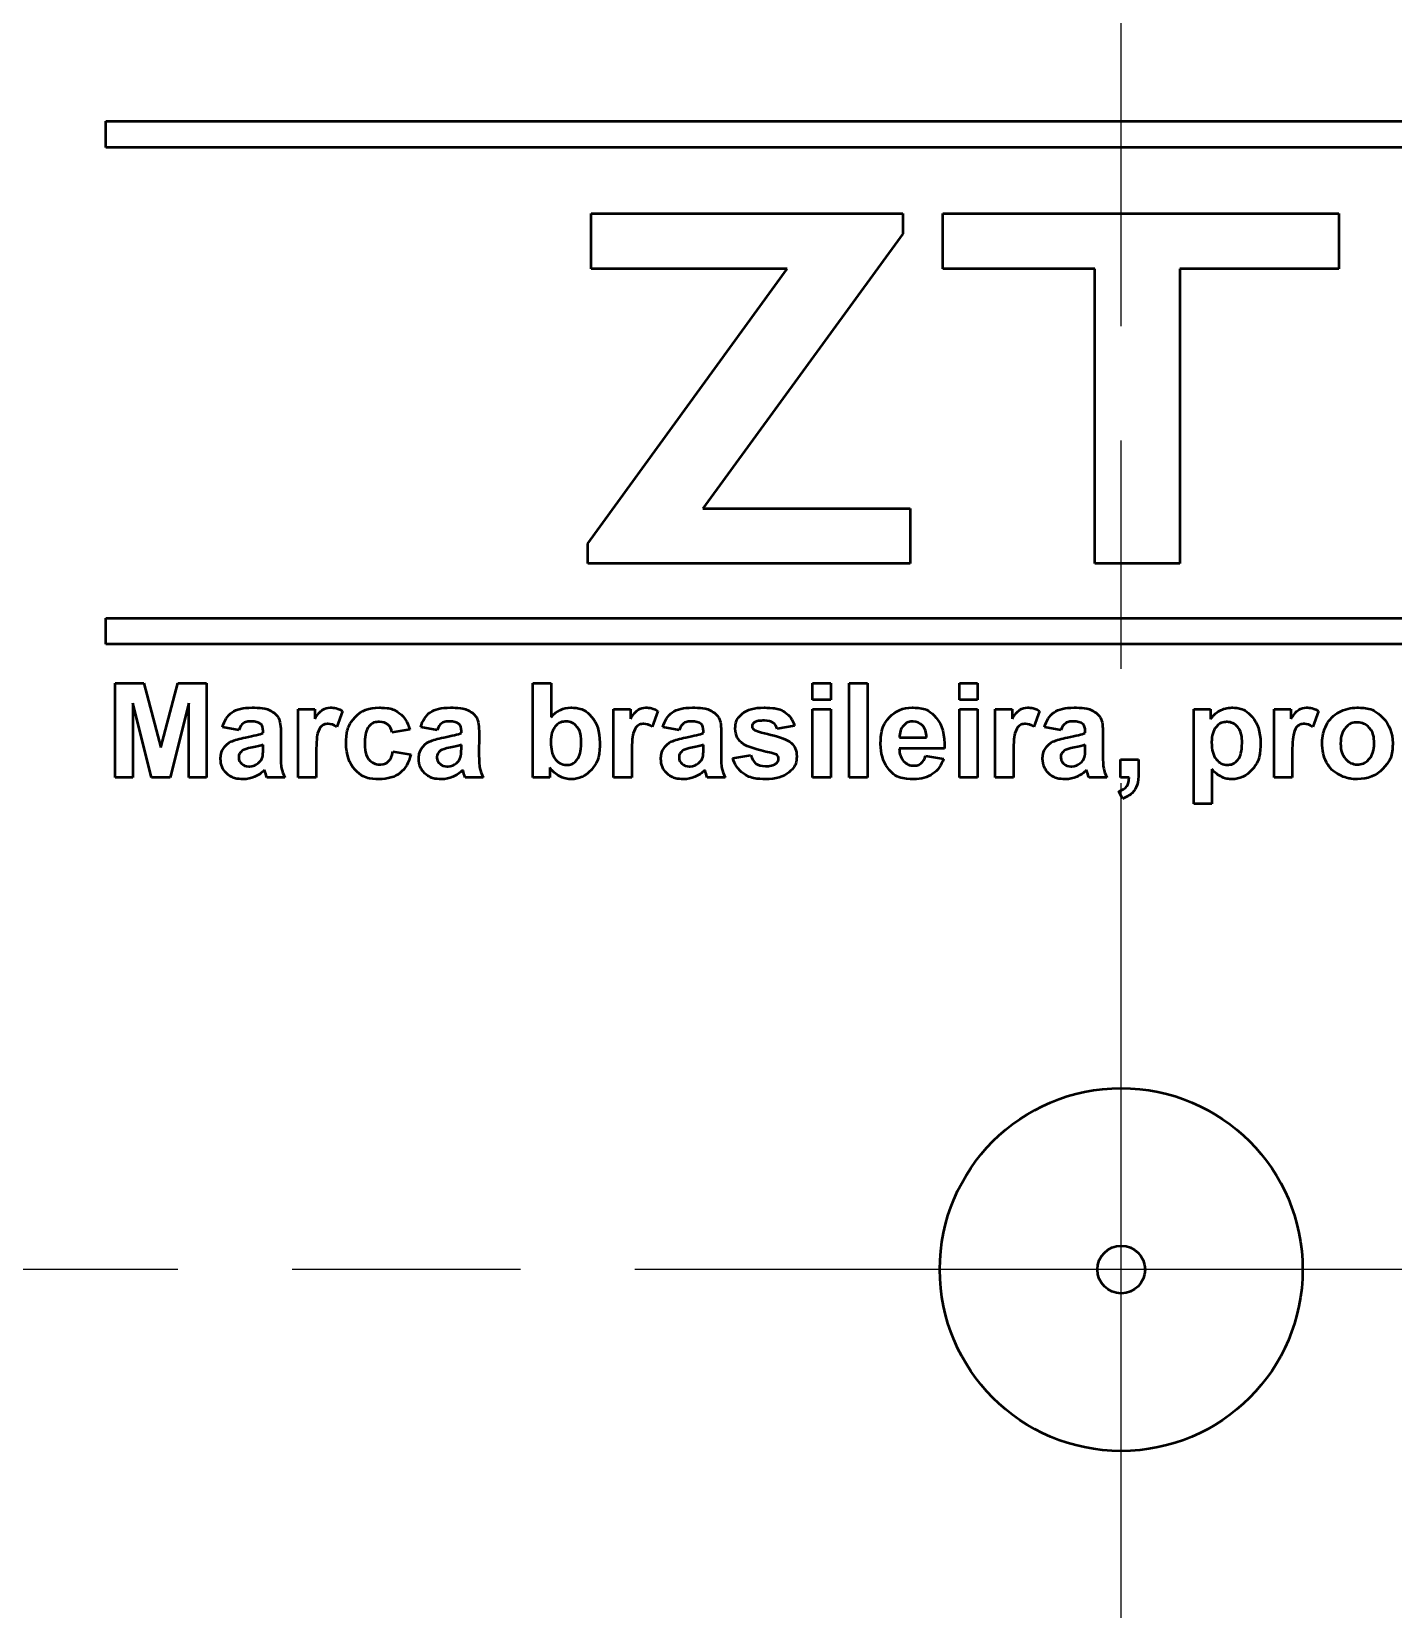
# Model space of a CAD drawing. Extents: x 0 to 616, y 0 to 436.
# Drawn here: x 510.64 to 537.45, y 286.19 to 317.26 of the extents above; entities that cross this region are included whole.
import ezdxf

# ---------------------------------------------------------------- set-up
doc = ezdxf.new("R2010")
doc.units = 0
doc.header["$LTSCALE"] = 1.5
doc.linetypes.add('AM_ISO08W050', pattern=[18, 12, -1.5, 3, -1.5])
doc.layers.add('AM_0', color=7, linetype='CONTINUOUS', lineweight=50)
doc.layers.add('AM_7', color=4, linetype='AM_ISO08W050', lineweight=25)

msp = doc.modelspace()

# ---------------------------------------------------------------- linework, layer by layer
at = {"layer": 'AM_0'}
for radius in [60.3, 54.175, 42.004, 3.572, 0.469]:
    msp.add_circle((532.092, 292.885), radius, dxfattribs=at)
at = {"layer": 'AM_0', "color": 7, "lineweight": 70}
msp.add_open_spline([(532.092, 336.006), (555.904, 336.006), (575.214, 316.696), (575.214, 292.885), (575.214, 292.885), (575.214, 269.073), (555.904, 249.763), (532.092, 249.763), (532.092, 249.763), (508.281, 249.763), (488.971, 269.073), (488.971, 292.885), (488.971, 292.885), (488.971, 316.696), (508.281, 336.006), (532.092, 336.006)], degree=3, knots=[0, 0, 0, 0, 0.25, 0.25, 0.25, 0.375, 0.5, 0.5, 0.5, 0.625, 0.75, 0.75, 0.75, 0.875, 1, 1, 1, 1], dxfattribs=at)
at = {"layer": 'AM_0', "color": 7}
for points in [[(512.104, 315.492), (512.104, 315.492), (552.081, 315.492), (552.081, 315.492)], [(512.104, 314.974), (512.104, 314.974), (512.104, 315.492), (512.104, 315.492)], [(552.081, 314.974), (552.081, 314.974), (512.104, 314.974), (512.104, 314.974)], [(521.658, 312.585), (521.658, 312.585), (521.658, 313.672), (521.658, 313.672)], [(521.658, 313.672), (521.658, 313.672), (527.796, 313.672), (527.796, 313.672)], [(527.796, 313.672), (527.796, 313.672), (527.796, 313.277), (527.796, 313.277)], [(528.579, 312.585), (528.579, 312.585), (528.579, 313.672), (528.579, 313.672)], [(528.579, 313.672), (528.579, 313.672), (536.373, 313.672), (536.373, 313.672)], [(536.373, 313.672), (536.373, 313.672), (536.373, 312.585), (536.373, 312.585)], [(527.796, 313.277), (527.796, 313.277), (523.856, 307.868), (523.856, 307.868)], [(521.592, 307.176), (521.592, 307.176), (525.519, 312.585), (525.519, 312.585)], [(525.519, 312.585), (525.519, 312.585), (521.658, 312.585), (521.658, 312.585)], [(531.573, 312.585), (531.573, 312.585), (528.579, 312.585), (528.579, 312.585)], [(531.573, 306.781), (531.573, 306.781), (531.573, 312.585), (531.573, 312.585)], [(533.245, 312.585), (533.245, 312.585), (533.245, 306.781), (533.245, 306.781)], [(536.373, 312.585), (536.373, 312.585), (533.245, 312.585), (533.245, 312.585)], [(523.856, 307.868), (523.856, 307.868), (527.936, 307.868), (527.936, 307.868)], [(527.936, 307.868), (527.936, 307.868), (527.936, 306.781), (527.936, 306.781)], [(521.592, 306.781), (521.592, 306.781), (521.592, 307.176), (521.592, 307.176)], [(527.936, 306.781), (527.936, 306.781), (521.592, 306.781), (521.592, 306.781)], [(533.245, 306.781), (533.245, 306.781), (531.573, 306.781), (531.573, 306.781)], [(512.104, 305.711), (512.104, 305.711), (552.081, 305.711), (552.081, 305.711)], [(512.104, 305.193), (512.104, 305.193), (512.104, 305.711), (512.104, 305.711)], [(552.081, 305.193), (552.081, 305.193), (512.104, 305.193), (512.104, 305.193)], [(512.288, 302.569), (512.288, 302.569), (512.288, 304.43), (512.288, 304.43)], [(512.288, 304.43), (512.288, 304.43), (512.85, 304.43), (512.85, 304.43)], [(512.85, 304.43), (512.85, 304.43), (513.188, 303.16), (513.188, 303.16)], [(513.188, 303.16), (513.188, 303.16), (513.521, 304.43), (513.521, 304.43)], [(513.521, 304.43), (513.521, 304.43), (514.085, 304.43), (514.085, 304.43)], [(514.085, 304.43), (514.085, 304.43), (514.085, 302.569), (514.085, 302.569)], [(520.511, 302.569), (520.511, 302.569), (520.511, 304.43), (520.511, 304.43)], [(520.511, 304.43), (520.511, 304.43), (520.867, 304.43), (520.867, 304.43)], [(520.867, 304.43), (520.867, 304.43), (520.867, 303.759), (520.867, 303.759)], [(526.016, 304.099), (526.016, 304.099), (526.016, 304.43), (526.016, 304.43)], [(526.016, 304.43), (526.016, 304.43), (526.373, 304.43), (526.373, 304.43)], [(526.373, 304.43), (526.373, 304.43), (526.373, 304.099), (526.373, 304.099)], [(526.738, 302.569), (526.738, 302.569), (526.738, 304.43), (526.738, 304.43)], [(526.738, 304.43), (526.738, 304.43), (527.095, 304.43), (527.095, 304.43)], [(527.095, 304.43), (527.095, 304.43), (527.095, 302.569), (527.095, 302.569)], [(528.906, 304.099), (528.906, 304.099), (528.906, 304.43), (528.906, 304.43)], [(528.906, 304.43), (528.906, 304.43), (529.262, 304.43), (529.262, 304.43)], [(529.262, 304.43), (529.262, 304.43), (529.262, 304.099), (529.262, 304.099)], [(526.373, 304.099), (526.373, 304.099), (526.016, 304.099), (526.016, 304.099)], [(529.262, 304.099), (529.262, 304.099), (528.906, 304.099), (528.906, 304.099)], [(513.005, 302.569), (513.005, 302.569), (512.637, 304.034), (512.637, 304.034)], [(512.637, 304.034), (512.637, 304.034), (512.637, 302.569), (512.637, 302.569)], [(513.736, 304.034), (513.736, 304.034), (513.367, 302.569), (513.367, 302.569)], [(513.736, 302.569), (513.736, 302.569), (513.736, 304.034), (513.736, 304.034)], [(514.399, 303.564), (514.435, 303.694), (514.497, 303.791), (514.586, 303.853)], [(515.338, 303.891), (515.415, 303.853), (515.47, 303.805), (515.502, 303.747)], [(515.886, 302.569), (515.886, 302.569), (515.886, 303.917), (515.886, 303.917)], [(515.886, 303.917), (515.886, 303.917), (516.217, 303.917), (516.217, 303.917)], [(516.217, 303.917), (516.217, 303.917), (516.217, 303.725), (516.217, 303.725)], [(516.217, 303.725), (516.274, 303.816), (516.325, 303.875), (516.37, 303.904)], [(516.759, 303.88), (516.759, 303.88), (516.649, 303.569), (516.649, 303.569)], [(517.879, 303.841), (517.976, 303.771), (518.046, 303.663), (518.088, 303.518)], [(518.301, 303.564), (518.338, 303.694), (518.4, 303.791), (518.489, 303.853)], [(519.24, 303.891), (519.318, 303.853), (519.373, 303.805), (519.404, 303.747)], [(522.098, 302.569), (522.098, 302.569), (522.098, 303.917), (522.098, 303.917)], [(522.098, 303.917), (522.098, 303.917), (522.429, 303.917), (522.429, 303.917)], [(522.429, 303.917), (522.429, 303.917), (522.429, 303.725), (522.429, 303.725)], [(522.429, 303.725), (522.486, 303.816), (522.537, 303.875), (522.582, 303.904)], [(522.971, 303.88), (522.971, 303.88), (522.861, 303.569), (522.861, 303.569)], [(523.068, 303.564), (523.104, 303.694), (523.167, 303.791), (523.255, 303.853)], [(524.007, 303.891), (524.085, 303.853), (524.14, 303.805), (524.171, 303.747)], [(525.473, 303.857), (525.563, 303.797), (525.624, 303.708), (525.658, 303.59)], [(526.016, 302.569), (526.016, 302.569), (526.016, 303.917), (526.016, 303.917)], [(526.016, 303.917), (526.016, 303.917), (526.373, 303.917), (526.373, 303.917)], [(526.373, 303.917), (526.373, 303.917), (526.373, 302.569), (526.373, 302.569)], [(528.906, 302.569), (528.906, 302.569), (528.906, 303.917), (528.906, 303.917)], [(528.906, 303.917), (528.906, 303.917), (529.262, 303.917), (529.262, 303.917)], [(529.262, 303.917), (529.262, 303.917), (529.262, 302.569), (529.262, 302.569)], [(529.613, 302.569), (529.613, 302.569), (529.613, 303.917), (529.613, 303.917)], [(529.613, 303.917), (529.613, 303.917), (529.944, 303.917), (529.944, 303.917)], [(529.944, 303.917), (529.944, 303.917), (529.944, 303.725), (529.944, 303.725)], [(529.944, 303.725), (530.001, 303.816), (530.052, 303.875), (530.097, 303.904)], [(530.486, 303.88), (530.486, 303.88), (530.375, 303.569), (530.375, 303.569)], [(530.582, 303.564), (530.619, 303.694), (530.681, 303.791), (530.77, 303.853)], [(531.521, 303.891), (531.599, 303.853), (531.654, 303.805), (531.686, 303.747)], [(533.519, 303.917), (533.519, 303.917), (533.852, 303.917), (533.852, 303.917)], [(533.519, 302.056), (533.519, 302.056), (533.519, 303.917), (533.519, 303.917)], [(533.852, 303.917), (533.852, 303.917), (533.852, 303.719), (533.852, 303.719)], [(533.852, 303.719), (533.895, 303.787), (533.953, 303.842), (534.027, 303.884)], [(535.102, 302.569), (535.102, 302.569), (535.102, 303.917), (535.102, 303.917)], [(535.102, 303.917), (535.102, 303.917), (535.433, 303.917), (535.433, 303.917)], [(535.433, 303.917), (535.433, 303.917), (535.433, 303.725), (535.433, 303.725)], [(535.433, 303.725), (535.489, 303.816), (535.541, 303.875), (535.586, 303.904)], [(535.975, 303.88), (535.975, 303.88), (535.864, 303.569), (535.864, 303.569)], [(536.133, 303.606), (536.192, 303.716), (536.274, 303.801), (536.381, 303.859)], [(514.722, 303.506), (514.722, 303.506), (514.399, 303.564), (514.399, 303.564)], [(514.808, 303.637), (514.773, 303.612), (514.744, 303.568), (514.722, 303.506)], [(515.199, 303.484), (515.199, 303.553), (515.182, 303.601), (515.149, 303.631)], [(515.199, 303.448), (515.199, 303.448), (515.199, 303.484), (515.199, 303.484)], [(515.502, 303.747), (515.534, 303.689), (515.55, 303.583), (515.55, 303.428)], [(516.354, 303.586), (516.319, 303.559), (516.292, 303.509), (516.273, 303.437)], [(517.736, 303.455), (517.725, 303.525), (517.698, 303.578), (517.656, 303.613)], [(518.088, 303.518), (518.088, 303.518), (517.736, 303.455), (517.736, 303.455)], [(518.625, 303.506), (518.625, 303.506), (518.301, 303.564), (518.301, 303.564)], [(518.711, 303.637), (518.675, 303.612), (518.647, 303.568), (518.625, 303.506)], [(519.102, 303.484), (519.102, 303.553), (519.085, 303.601), (519.051, 303.631)], [(519.102, 303.448), (519.102, 303.448), (519.102, 303.484), (519.102, 303.484)], [(519.404, 303.747), (519.436, 303.689), (519.452, 303.583), (519.452, 303.428)], [(520.95, 303.575), (520.893, 303.508), (520.865, 303.408), (520.865, 303.272)], [(522.567, 303.586), (522.532, 303.559), (522.505, 303.509), (522.485, 303.437)], [(523.391, 303.506), (523.391, 303.506), (523.068, 303.564), (523.068, 303.564)], [(523.478, 303.637), (523.442, 303.612), (523.414, 303.568), (523.391, 303.506)], [(523.868, 303.484), (523.868, 303.553), (523.852, 303.601), (523.818, 303.631)], [(523.868, 303.448), (523.868, 303.448), (523.868, 303.484), (523.868, 303.484)], [(524.171, 303.747), (524.203, 303.689), (524.219, 303.583), (524.219, 303.428)], [(524.861, 303.515), (524.893, 303.491), (525.004, 303.457), (525.194, 303.414)], [(525.322, 303.528), (525.307, 303.581), (525.28, 303.621), (525.24, 303.649)], [(525.658, 303.59), (525.658, 303.59), (525.322, 303.528), (525.322, 303.528)], [(527.803, 303.589), (527.752, 303.533), (527.727, 303.456), (527.728, 303.358)], [(528.261, 303.358), (528.258, 303.462), (528.232, 303.54), (528.181, 303.594)], [(528.449, 303.749), (528.565, 303.616), (528.62, 303.413), (528.615, 303.14)], [(530.081, 303.586), (530.046, 303.559), (530.019, 303.509), (529.999, 303.437)], [(530.906, 303.506), (530.906, 303.506), (530.582, 303.564), (530.582, 303.564)], [(530.992, 303.637), (530.957, 303.612), (530.928, 303.568), (530.906, 303.506)], [(531.383, 303.484), (531.383, 303.553), (531.366, 303.601), (531.332, 303.631)], [(531.383, 303.448), (531.383, 303.448), (531.383, 303.484), (531.383, 303.484)], [(531.686, 303.747), (531.717, 303.689), (531.733, 303.583), (531.733, 303.428)], [(533.958, 303.564), (533.901, 303.497), (533.872, 303.398), (533.872, 303.266)], [(535.57, 303.586), (535.535, 303.559), (535.508, 303.509), (535.488, 303.437)], [(536.046, 303.262), (536.046, 303.38), (536.075, 303.495), (536.133, 303.606)], [(536.507, 303.55), (536.443, 303.479), (536.411, 303.376), (536.411, 303.243)], [(514.416, 303.141), (514.453, 303.201), (514.504, 303.246), (514.569, 303.278)], [(514.569, 303.278), (514.635, 303.309), (514.73, 303.337), (514.853, 303.361)], [(514.982, 303.162), (514.883, 303.14), (514.819, 303.12), (514.788, 303.1)], [(514.853, 303.361), (515.019, 303.392), (515.135, 303.422), (515.199, 303.448)], [(515.199, 303.216), (515.154, 303.201), (515.081, 303.183), (514.982, 303.162)], [(515.199, 303.145), (515.199, 303.145), (515.199, 303.216), (515.199, 303.216)], [(515.55, 303.428), (515.55, 303.428), (515.546, 303.012), (515.546, 303.012)], [(516.273, 303.437), (516.253, 303.365), (516.243, 303.214), (516.243, 302.985)], [(518.319, 303.141), (518.355, 303.201), (518.406, 303.246), (518.472, 303.278)], [(518.472, 303.278), (518.537, 303.309), (518.632, 303.337), (518.755, 303.361)], [(518.885, 303.162), (518.786, 303.14), (518.721, 303.12), (518.691, 303.1)], [(518.755, 303.361), (518.922, 303.392), (519.038, 303.422), (519.102, 303.448)], [(519.102, 303.216), (519.056, 303.201), (518.984, 303.183), (518.885, 303.162)], [(519.102, 303.145), (519.102, 303.145), (519.102, 303.216), (519.102, 303.216)], [(519.452, 303.428), (519.452, 303.428), (519.448, 303.012), (519.448, 303.012)], [(520.865, 303.272), (520.865, 303.133), (520.887, 303.029), (520.931, 302.962)], [(522.485, 303.437), (522.465, 303.365), (522.455, 303.214), (522.455, 302.985)], [(523.086, 303.141), (523.122, 303.201), (523.173, 303.246), (523.239, 303.278)], [(523.239, 303.278), (523.304, 303.309), (523.399, 303.337), (523.522, 303.361)], [(523.651, 303.162), (523.553, 303.14), (523.488, 303.12), (523.457, 303.1)], [(523.522, 303.361), (523.689, 303.392), (523.804, 303.422), (523.868, 303.448)], [(523.868, 303.216), (523.823, 303.201), (523.751, 303.183), (523.651, 303.162)], [(523.868, 303.145), (523.868, 303.145), (523.868, 303.216), (523.868, 303.216)], [(524.219, 303.428), (524.219, 303.428), (524.215, 303.012), (524.215, 303.012)], [(525.201, 303.056), (524.914, 303.12), (524.731, 303.178), (524.654, 303.23)], [(525.194, 303.414), (525.384, 303.371), (525.517, 303.318), (525.592, 303.256)], [(527.728, 303.358), (527.728, 303.358), (528.261, 303.358), (528.261, 303.358)], [(529.999, 303.437), (529.979, 303.365), (529.969, 303.214), (529.969, 302.985)], [(530.6, 303.141), (530.636, 303.201), (530.688, 303.246), (530.753, 303.278)], [(530.753, 303.278), (530.818, 303.309), (530.913, 303.337), (531.037, 303.361)], [(531.166, 303.162), (531.067, 303.14), (531.003, 303.12), (530.972, 303.1)], [(531.037, 303.361), (531.203, 303.392), (531.319, 303.422), (531.383, 303.448)], [(531.383, 303.216), (531.337, 303.201), (531.265, 303.183), (531.166, 303.162)], [(531.383, 303.145), (531.383, 303.145), (531.383, 303.216), (531.383, 303.216)], [(531.733, 303.428), (531.733, 303.428), (531.729, 303.012), (531.729, 303.012)], [(533.872, 303.266), (533.872, 303.114), (533.902, 303.002), (533.962, 302.93)], [(535.488, 303.437), (535.468, 303.365), (535.458, 303.214), (535.458, 302.985)], [(536.133, 302.868), (536.075, 302.976), (536.046, 303.107), (536.046, 303.262)], [(536.411, 303.243), (536.411, 303.109), (536.443, 303.007), (536.507, 302.936)], [(515.1, 302.853), (515.144, 302.885), (515.172, 302.925), (515.185, 302.971)], [(515.185, 302.971), (515.195, 303.002), (515.199, 303.06), (515.199, 303.145)], [(515.546, 303.012), (515.546, 302.893), (515.551, 302.806), (515.563, 302.75)], [(516.243, 302.985), (516.243, 302.985), (516.243, 302.569), (516.243, 302.569)], [(517.664, 302.887), (517.707, 302.926), (517.738, 302.992), (517.755, 303.085)], [(517.755, 303.085), (517.755, 303.085), (518.106, 303.026), (518.106, 303.026)], [(518.106, 303.026), (518.069, 302.865), (517.999, 302.744), (517.896, 302.662)], [(519.003, 302.853), (519.046, 302.885), (519.074, 302.925), (519.088, 302.971)], [(519.088, 302.971), (519.097, 303.002), (519.102, 303.06), (519.102, 303.145)], [(519.448, 303.012), (519.448, 302.893), (519.454, 302.806), (519.466, 302.75)], [(522.455, 302.985), (522.455, 302.985), (522.455, 302.569), (522.455, 302.569)], [(523.77, 302.853), (523.813, 302.885), (523.841, 302.925), (523.855, 302.971)], [(523.855, 302.971), (523.864, 303.002), (523.868, 303.06), (523.868, 303.145)], [(524.215, 303.012), (524.215, 302.893), (524.221, 302.806), (524.232, 302.75)], [(524.445, 302.954), (524.445, 302.954), (524.803, 303.008), (524.803, 303.008)], [(524.655, 302.65), (524.548, 302.725), (524.478, 302.826), (524.445, 302.954)], [(524.803, 303.008), (524.818, 302.939), (524.849, 302.886), (524.895, 302.85)], [(525.32, 303.01), (525.303, 303.026), (525.263, 303.042), (525.201, 303.056)], [(528.615, 303.14), (528.615, 303.14), (527.722, 303.14), (527.722, 303.14)], [(527.722, 303.14), (527.724, 303.034), (527.753, 302.952), (527.808, 302.893)], [(528.154, 302.851), (528.192, 302.881), (528.221, 302.93), (528.241, 302.998)], [(528.241, 302.998), (528.241, 302.998), (528.596, 302.939), (528.596, 302.939)], [(528.596, 302.939), (528.55, 302.808), (528.478, 302.709), (528.38, 302.641)], [(529.969, 302.985), (529.969, 302.985), (529.969, 302.569), (529.969, 302.569)], [(531.284, 302.853), (531.327, 302.885), (531.356, 302.925), (531.369, 302.971)], [(531.369, 302.971), (531.378, 303.002), (531.383, 303.06), (531.383, 303.145)], [(531.729, 303.012), (531.729, 302.893), (531.735, 302.806), (531.747, 302.75)], [(532.076, 302.926), (532.076, 302.926), (532.432, 302.926), (532.432, 302.926)], [(532.076, 302.569), (532.076, 302.569), (532.076, 302.926), (532.076, 302.926)], [(532.432, 302.926), (532.432, 302.926), (532.432, 302.67), (532.432, 302.67)], [(535.458, 302.985), (535.458, 302.985), (535.458, 302.569), (535.458, 302.569)], [(536.389, 302.622), (536.277, 302.678), (536.192, 302.76), (536.133, 302.868)], [(512.637, 302.569), (512.637, 302.569), (512.288, 302.569), (512.288, 302.569)], [(513.367, 302.569), (513.367, 302.569), (513.005, 302.569), (513.005, 302.569)], [(514.085, 302.569), (514.085, 302.569), (513.736, 302.569), (513.736, 302.569)], [(515.227, 302.716), (515.166, 302.657), (515.101, 302.613), (515.032, 302.583)], [(515.24, 302.674), (515.234, 302.695), (515.23, 302.709), (515.227, 302.716)], [(515.274, 302.569), (515.265, 302.593), (515.253, 302.628), (515.24, 302.674)], [(515.627, 302.569), (515.627, 302.569), (515.274, 302.569), (515.274, 302.569)], [(515.563, 302.75), (515.574, 302.694), (515.596, 302.633), (515.627, 302.569)], [(516.243, 302.569), (516.243, 302.569), (515.886, 302.569), (515.886, 302.569)], [(519.13, 302.716), (519.069, 302.657), (519.004, 302.613), (518.934, 302.583)], [(519.142, 302.674), (519.137, 302.695), (519.132, 302.709), (519.13, 302.716)], [(519.177, 302.569), (519.168, 302.593), (519.156, 302.628), (519.142, 302.674)], [(519.53, 302.569), (519.53, 302.569), (519.177, 302.569), (519.177, 302.569)], [(519.466, 302.75), (519.477, 302.694), (519.499, 302.633), (519.53, 302.569)], [(520.842, 302.569), (520.842, 302.569), (520.511, 302.569), (520.511, 302.569)], [(521.035, 302.596), (520.96, 302.635), (520.896, 302.692), (520.842, 302.767)], [(520.842, 302.767), (520.842, 302.767), (520.842, 302.569), (520.842, 302.569)], [(522.455, 302.569), (522.455, 302.569), (522.098, 302.569), (522.098, 302.569)], [(523.897, 302.716), (523.835, 302.657), (523.771, 302.613), (523.701, 302.583)], [(523.909, 302.674), (523.904, 302.695), (523.899, 302.709), (523.897, 302.716)], [(523.943, 302.569), (523.934, 302.593), (523.923, 302.628), (523.909, 302.674)], [(524.296, 302.569), (524.296, 302.569), (523.943, 302.569), (523.943, 302.569)], [(524.232, 302.75), (524.244, 302.694), (524.265, 302.633), (524.296, 302.569)], [(526.373, 302.569), (526.373, 302.569), (526.016, 302.569), (526.016, 302.569)], [(527.095, 302.569), (527.095, 302.569), (526.738, 302.569), (526.738, 302.569)], [(529.262, 302.569), (529.262, 302.569), (528.906, 302.569), (528.906, 302.569)], [(529.969, 302.569), (529.969, 302.569), (529.613, 302.569), (529.613, 302.569)], [(531.411, 302.716), (531.35, 302.657), (531.285, 302.613), (531.216, 302.583)], [(531.424, 302.674), (531.418, 302.695), (531.414, 302.709), (531.411, 302.716)], [(531.458, 302.569), (531.449, 302.593), (531.437, 302.628), (531.424, 302.674)], [(531.811, 302.569), (531.811, 302.569), (531.458, 302.569), (531.458, 302.569)], [(531.747, 302.75), (531.758, 302.694), (531.78, 302.633), (531.811, 302.569)], [(532.249, 302.569), (532.249, 302.569), (532.076, 302.569), (532.076, 302.569)], [(532.2, 302.399), (532.231, 302.44), (532.247, 302.497), (532.249, 302.569)], [(532.432, 302.67), (532.432, 302.567), (532.424, 302.486), (532.406, 302.426)], [(534.066, 302.583), (534.006, 302.613), (533.943, 302.663), (533.875, 302.735)], [(533.875, 302.735), (533.875, 302.735), (533.875, 302.056), (533.875, 302.056)], [(535.458, 302.569), (535.458, 302.569), (535.102, 302.569), (535.102, 302.569)], [(532.047, 302.301), (532.119, 302.325), (532.17, 302.358), (532.2, 302.399)], [(532.117, 302.154), (532.117, 302.154), (532.047, 302.301), (532.047, 302.301)], [(532.305, 302.266), (532.256, 302.218), (532.193, 302.181), (532.117, 302.154)], [(532.406, 302.426), (532.388, 302.367), (532.354, 302.313), (532.305, 302.266)], [(533.875, 302.056), (533.875, 302.056), (533.519, 302.056), (533.519, 302.056)]]:
    msp.add_open_spline(points, degree=3, dxfattribs=at)
for points, knots in [([(514.586, 303.853), (514.675, 303.916), (514.807, 303.947), (514.982, 303.947), (514.982, 303.947), (515.142, 303.947), (515.26, 303.928), (515.338, 303.891)], [0.08, 0.08, 0.08, 0.08, 0.12, 0.12, 0.12, 0.14, 0.16, 0.16, 0.16, 0.16]), ([(516.37, 303.904), (516.416, 303.933), (516.467, 303.947), (516.524, 303.947), (516.524, 303.947), (516.606, 303.947), (516.684, 303.925), (516.759, 303.88)], [0.3846154, 0.3846154, 0.3846154, 0.3846154, 0.4615385, 0.4615385, 0.4615385, 0.5, 0.5384615, 0.5384615, 0.5384615, 0.5384615]), ([(517.01, 303.761), (517.128, 303.885), (517.287, 303.947), (517.488, 303.947), (517.488, 303.947), (517.652, 303.947), (517.782, 303.912), (517.879, 303.841)], [0.8333333, 0.8333333, 0.8333333, 0.8333333, 0.8888889, 0.8888889, 0.8888889, 0.9166667, 0.9444444, 0.9444444, 0.9444444, 0.9444444]), ([(518.489, 303.853), (518.578, 303.916), (518.71, 303.947), (518.885, 303.947), (518.885, 303.947), (519.044, 303.947), (519.162, 303.928), (519.24, 303.891)], [0.08, 0.08, 0.08, 0.08, 0.12, 0.12, 0.12, 0.14, 0.16, 0.16, 0.16, 0.16]), ([(520.867, 303.759), (520.977, 303.885), (521.107, 303.947), (521.258, 303.947), (521.258, 303.947), (521.422, 303.947), (521.558, 303.888), (521.666, 303.769)], [0.25, 0.25, 0.25, 0.25, 0.3333333, 0.3333333, 0.3333333, 0.375, 0.4166667, 0.4166667, 0.4166667, 0.4166667]), ([(522.582, 303.904), (522.628, 303.933), (522.679, 303.947), (522.736, 303.947), (522.736, 303.947), (522.818, 303.947), (522.896, 303.925), (522.971, 303.88)], [0.3846154, 0.3846154, 0.3846154, 0.3846154, 0.4615385, 0.4615385, 0.4615385, 0.5, 0.5384615, 0.5384615, 0.5384615, 0.5384615]), ([(523.255, 303.853), (523.345, 303.916), (523.476, 303.947), (523.651, 303.947), (523.651, 303.947), (523.811, 303.947), (523.929, 303.928), (524.007, 303.891)], [0.08, 0.08, 0.08, 0.08, 0.12, 0.12, 0.12, 0.14, 0.16, 0.16, 0.16, 0.16]), ([(524.654, 303.23), (524.548, 303.303), (524.494, 303.404), (524.494, 303.534), (524.494, 303.534), (524.494, 303.65), (524.54, 303.749), (524.633, 303.828)], [0.30769231, 0.30769231, 0.30769231, 0.30769231, 0.34615385, 0.34615385, 0.34615385, 0.36538462, 0.38461538, 0.38461538, 0.38461538, 0.38461538]), ([(524.633, 303.828), (524.725, 303.908), (524.868, 303.947), (525.061, 303.947), (525.061, 303.947), (525.246, 303.947), (525.383, 303.917), (525.473, 303.857)], [0.38461538, 0.38461538, 0.38461538, 0.38461538, 0.42307692, 0.42307692, 0.42307692, 0.44230769, 0.46153846, 0.46153846, 0.46153846, 0.46153846]), ([(527.531, 303.758), (527.648, 303.884), (527.796, 303.947), (527.974, 303.947), (527.974, 303.947), (528.175, 303.947), (528.333, 303.881), (528.449, 303.749)], [0.4285714, 0.4285714, 0.4285714, 0.4285714, 0.5, 0.5, 0.5, 0.5357143, 0.5714286, 0.5714286, 0.5714286, 0.5714286]), ([(530.097, 303.904), (530.142, 303.933), (530.193, 303.947), (530.251, 303.947), (530.251, 303.947), (530.332, 303.947), (530.41, 303.925), (530.486, 303.88)], [0.3846154, 0.3846154, 0.3846154, 0.3846154, 0.4615385, 0.4615385, 0.4615385, 0.5, 0.5384615, 0.5384615, 0.5384615, 0.5384615]), ([(530.77, 303.853), (530.859, 303.916), (530.991, 303.947), (531.166, 303.947), (531.166, 303.947), (531.325, 303.947), (531.443, 303.928), (531.521, 303.891)], [0.08, 0.08, 0.08, 0.08, 0.12, 0.12, 0.12, 0.14, 0.16, 0.16, 0.16, 0.16]), ([(534.027, 303.884), (534.1, 303.926), (534.182, 303.947), (534.272, 303.947), (534.272, 303.947), (534.428, 303.947), (534.561, 303.886), (534.67, 303.763)], [0.2307692, 0.2307692, 0.2307692, 0.2307692, 0.3076923, 0.3076923, 0.3076923, 0.3461538, 0.3846154, 0.3846154, 0.3846154, 0.3846154]), ([(535.586, 303.904), (535.631, 303.933), (535.682, 303.947), (535.74, 303.947), (535.74, 303.947), (535.821, 303.947), (535.899, 303.925), (535.975, 303.88)], [0.3846154, 0.3846154, 0.3846154, 0.3846154, 0.4615385, 0.4615385, 0.4615385, 0.5, 0.5384615, 0.5384615, 0.5384615, 0.5384615]), ([(536.381, 303.859), (536.488, 303.918), (536.608, 303.947), (536.74, 303.947), (536.74, 303.947), (536.944, 303.947), (537.111, 303.881), (537.241, 303.749)], [0.2, 0.2, 0.2, 0.2, 0.3, 0.3, 0.3, 0.35, 0.4, 0.4, 0.4, 0.4]), ([(515.149, 303.631), (515.115, 303.66), (515.051, 303.674), (514.957, 303.674), (514.957, 303.674), (514.893, 303.674), (514.844, 303.662), (514.808, 303.637)], [0.88, 0.88, 0.88, 0.88, 0.92, 0.92, 0.92, 0.94, 0.96, 0.96, 0.96, 0.96]), ([(516.649, 303.569), (516.589, 303.608), (516.533, 303.627), (516.481, 303.627), (516.481, 303.627), (516.431, 303.627), (516.389, 303.614), (516.354, 303.586)], [0.6153846, 0.6153846, 0.6153846, 0.6153846, 0.6923077, 0.6923077, 0.6923077, 0.7307692, 0.7692308, 0.7692308, 0.7692308, 0.7692308]), ([(517.01, 302.725), (516.892, 302.849), (516.834, 303.022), (516.834, 303.242), (516.834, 303.242), (516.834, 303.464), (516.893, 303.637), (517.01, 303.761)], [0.7222222, 0.7222222, 0.7222222, 0.7222222, 0.7777778, 0.7777778, 0.7777778, 0.8055556, 0.8333333, 0.8333333, 0.8333333, 0.8333333]), ([(517.28, 303.575), (517.227, 303.513), (517.201, 303.411), (517.201, 303.267), (517.201, 303.267), (517.201, 303.107), (517.228, 302.994), (517.281, 302.928)], [0.2222222, 0.2222222, 0.2222222, 0.2222222, 0.2777778, 0.2777778, 0.2777778, 0.3055556, 0.3333333, 0.3333333, 0.3333333, 0.3333333]), ([(517.656, 303.613), (517.614, 303.649), (517.56, 303.667), (517.493, 303.667), (517.493, 303.667), (517.404, 303.667), (517.333, 303.636), (517.28, 303.575)], [0.1111111, 0.1111111, 0.1111111, 0.1111111, 0.1666667, 0.1666667, 0.1666667, 0.1944444, 0.2222222, 0.2222222, 0.2222222, 0.2222222]), ([(519.051, 303.631), (519.017, 303.66), (518.954, 303.674), (518.86, 303.674), (518.86, 303.674), (518.796, 303.674), (518.746, 303.662), (518.711, 303.637)], [0.88, 0.88, 0.88, 0.88, 0.92, 0.92, 0.92, 0.94, 0.96, 0.96, 0.96, 0.96]), ([(521.377, 303.572), (521.322, 303.64), (521.25, 303.674), (521.163, 303.674), (521.163, 303.674), (521.077, 303.674), (521.006, 303.641), (520.95, 303.575)], [0.625, 0.625, 0.625, 0.625, 0.75, 0.75, 0.75, 0.8125, 0.875, 0.875, 0.875, 0.875]), ([(521.378, 302.921), (521.433, 302.988), (521.461, 303.094), (521.461, 303.239), (521.461, 303.239), (521.461, 303.393), (521.433, 303.504), (521.377, 303.572)], [0.375, 0.375, 0.375, 0.375, 0.5, 0.5, 0.5, 0.5625, 0.625, 0.625, 0.625, 0.625]), ([(521.666, 303.769), (521.773, 303.65), (521.827, 303.48), (521.827, 303.257), (521.827, 303.257), (521.827, 303.027), (521.772, 302.849), (521.662, 302.725)], [0.4166667, 0.4166667, 0.4166667, 0.4166667, 0.5, 0.5, 0.5, 0.5416667, 0.5833333, 0.5833333, 0.5833333, 0.5833333]), ([(522.861, 303.569), (522.801, 303.608), (522.745, 303.627), (522.694, 303.627), (522.694, 303.627), (522.643, 303.627), (522.601, 303.614), (522.567, 303.586)], [0.6153846, 0.6153846, 0.6153846, 0.6153846, 0.6923077, 0.6923077, 0.6923077, 0.7307692, 0.7692308, 0.7692308, 0.7692308, 0.7692308]), ([(523.818, 303.631), (523.784, 303.66), (523.72, 303.674), (523.626, 303.674), (523.626, 303.674), (523.563, 303.674), (523.513, 303.662), (523.478, 303.637)], [0.88, 0.88, 0.88, 0.88, 0.92, 0.92, 0.92, 0.94, 0.96, 0.96, 0.96, 0.96]), ([(524.866, 303.651), (524.839, 303.633), (524.826, 303.609), (524.826, 303.579), (524.826, 303.579), (524.826, 303.554), (524.837, 303.532), (524.861, 303.515)], [0.65384615, 0.65384615, 0.65384615, 0.65384615, 0.69230769, 0.69230769, 0.69230769, 0.71153846, 0.73076923, 0.73076923, 0.73076923, 0.73076923]), ([(525.24, 303.649), (525.2, 303.677), (525.142, 303.691), (525.068, 303.691), (525.068, 303.691), (524.974, 303.691), (524.907, 303.678), (524.866, 303.651)], [0.57692308, 0.57692308, 0.57692308, 0.57692308, 0.61538462, 0.61538462, 0.61538462, 0.63461538, 0.65384615, 0.65384615, 0.65384615, 0.65384615]), ([(527.489, 302.768), (527.401, 302.891), (527.356, 303.046), (527.356, 303.233), (527.356, 303.233), (527.356, 303.456), (527.414, 303.631), (527.531, 303.758)], [0.2857143, 0.2857143, 0.2857143, 0.2857143, 0.3571429, 0.3571429, 0.3571429, 0.3928571, 0.4285714, 0.4285714, 0.4285714, 0.4285714]), ([(528.181, 303.594), (528.131, 303.648), (528.069, 303.674), (527.996, 303.674), (527.996, 303.674), (527.918, 303.674), (527.854, 303.646), (527.803, 303.589)], [0.2, 0.2, 0.2, 0.2, 0.4, 0.4, 0.4, 0.5, 0.6, 0.6, 0.6, 0.6]), ([(530.375, 303.569), (530.316, 303.608), (530.26, 303.627), (530.208, 303.627), (530.208, 303.627), (530.158, 303.627), (530.116, 303.614), (530.081, 303.586)], [0.6153846, 0.6153846, 0.6153846, 0.6153846, 0.6923077, 0.6923077, 0.6923077, 0.7307692, 0.7692308, 0.7692308, 0.7692308, 0.7692308]), ([(531.332, 303.631), (531.298, 303.66), (531.235, 303.674), (531.141, 303.674), (531.141, 303.674), (531.077, 303.674), (531.028, 303.662), (530.992, 303.637)], [0.88, 0.88, 0.88, 0.88, 0.92, 0.92, 0.92, 0.94, 0.96, 0.96, 0.96, 0.96]), ([(534.386, 303.563), (534.329, 303.631), (534.259, 303.665), (534.175, 303.665), (534.175, 303.665), (534.088, 303.665), (534.016, 303.632), (533.958, 303.564)], [0.625, 0.625, 0.625, 0.625, 0.75, 0.75, 0.75, 0.8125, 0.875, 0.875, 0.875, 0.875]), ([(534.388, 302.921), (534.443, 302.987), (534.471, 303.097), (534.471, 303.248), (534.471, 303.248), (534.471, 303.389), (534.442, 303.494), (534.386, 303.563)], [0.375, 0.375, 0.375, 0.375, 0.5, 0.5, 0.5, 0.5625, 0.625, 0.625, 0.625, 0.625]), ([(534.67, 303.763), (534.779, 303.641), (534.834, 303.47), (534.834, 303.25), (534.834, 303.25), (534.834, 303.026), (534.779, 302.851), (534.669, 302.726)], [0.3846154, 0.3846154, 0.3846154, 0.3846154, 0.4615385, 0.4615385, 0.4615385, 0.5, 0.5384615, 0.5384615, 0.5384615, 0.5384615]), ([(535.864, 303.569), (535.804, 303.608), (535.748, 303.627), (535.697, 303.627), (535.697, 303.627), (535.647, 303.627), (535.605, 303.614), (535.57, 303.586)], [0.6153846, 0.6153846, 0.6153846, 0.6153846, 0.6923077, 0.6923077, 0.6923077, 0.7307692, 0.7692308, 0.7692308, 0.7692308, 0.7692308]), ([(536.975, 303.55), (536.912, 303.621), (536.835, 303.657), (536.741, 303.657), (536.741, 303.657), (536.648, 303.657), (536.57, 303.621), (536.507, 303.55)], [0.625, 0.625, 0.625, 0.625, 0.75, 0.75, 0.75, 0.8125, 0.875, 0.875, 0.875, 0.875]), ([(536.975, 302.936), (537.039, 303.007), (537.07, 303.11), (537.07, 303.246), (537.07, 303.246), (537.07, 303.377), (537.039, 303.479), (536.975, 303.55)], [0.375, 0.375, 0.375, 0.375, 0.5, 0.5, 0.5, 0.5625, 0.625, 0.625, 0.625, 0.625]), ([(537.241, 303.749), (537.372, 303.616), (537.437, 303.449), (537.437, 303.247), (537.437, 303.247), (537.437, 303.043), (537.371, 302.874), (537.24, 302.74)], [0.4, 0.4, 0.4, 0.4, 0.5, 0.5, 0.5, 0.55, 0.6, 0.6, 0.6, 0.6]), ([(525.592, 303.256), (525.667, 303.192), (525.704, 303.104), (525.704, 302.99), (525.704, 302.99), (525.704, 302.867), (525.652, 302.76), (525.549, 302.672)], [0.80769231, 0.80769231, 0.80769231, 0.80769231, 0.84615385, 0.84615385, 0.84615385, 0.86538462, 0.88461538, 0.88461538, 0.88461538, 0.88461538]), ([(514.482, 302.651), (514.402, 302.727), (514.362, 302.822), (514.362, 302.937), (514.362, 302.937), (514.362, 303.013), (514.38, 303.081), (514.416, 303.141)], [0.6, 0.6, 0.6, 0.6, 0.64, 0.64, 0.64, 0.66, 0.68, 0.68, 0.68, 0.68]), ([(514.788, 303.1), (514.742, 303.066), (514.718, 303.025), (514.718, 302.974), (514.718, 302.974), (514.718, 302.924), (514.737, 302.881), (514.774, 302.844)], [0.2222222, 0.2222222, 0.2222222, 0.2222222, 0.3333333, 0.3333333, 0.3333333, 0.3888889, 0.4444444, 0.4444444, 0.4444444, 0.4444444]), ([(514.774, 302.844), (514.812, 302.808), (514.859, 302.79), (514.916, 302.79), (514.916, 302.79), (514.981, 302.79), (515.042, 302.811), (515.1, 302.853)], [0.4444444, 0.4444444, 0.4444444, 0.4444444, 0.5555556, 0.5555556, 0.5555556, 0.6111111, 0.6666667, 0.6666667, 0.6666667, 0.6666667]), ([(517.281, 302.928), (517.335, 302.862), (517.407, 302.829), (517.498, 302.829), (517.498, 302.829), (517.566, 302.829), (517.621, 302.848), (517.664, 302.887)], [0.3333333, 0.3333333, 0.3333333, 0.3333333, 0.3888889, 0.3888889, 0.3888889, 0.4166667, 0.4444444, 0.4444444, 0.4444444, 0.4444444]), ([(518.384, 302.651), (518.304, 302.727), (518.264, 302.822), (518.264, 302.937), (518.264, 302.937), (518.264, 303.013), (518.282, 303.081), (518.319, 303.141)], [0.6, 0.6, 0.6, 0.6, 0.64, 0.64, 0.64, 0.66, 0.68, 0.68, 0.68, 0.68]), ([(518.691, 303.1), (518.644, 303.066), (518.621, 303.025), (518.621, 302.974), (518.621, 302.974), (518.621, 302.924), (518.639, 302.881), (518.677, 302.844)], [0.2222222, 0.2222222, 0.2222222, 0.2222222, 0.3333333, 0.3333333, 0.3333333, 0.3888889, 0.4444444, 0.4444444, 0.4444444, 0.4444444]), ([(518.677, 302.844), (518.714, 302.808), (518.761, 302.79), (518.819, 302.79), (518.819, 302.79), (518.883, 302.79), (518.944, 302.811), (519.003, 302.853)], [0.4444444, 0.4444444, 0.4444444, 0.4444444, 0.5555556, 0.5555556, 0.5555556, 0.6111111, 0.6666667, 0.6666667, 0.6666667, 0.6666667]), ([(520.931, 302.962), (520.993, 302.867), (521.074, 302.82), (521.177, 302.82), (521.177, 302.82), (521.255, 302.82), (521.323, 302.854), (521.378, 302.921)], [0.125, 0.125, 0.125, 0.125, 0.25, 0.25, 0.25, 0.3125, 0.375, 0.375, 0.375, 0.375]), ([(523.151, 302.651), (523.071, 302.727), (523.031, 302.822), (523.031, 302.937), (523.031, 302.937), (523.031, 303.013), (523.049, 303.081), (523.086, 303.141)], [0.6, 0.6, 0.6, 0.6, 0.64, 0.64, 0.64, 0.66, 0.68, 0.68, 0.68, 0.68]), ([(523.457, 303.1), (523.411, 303.066), (523.388, 303.025), (523.388, 302.974), (523.388, 302.974), (523.388, 302.924), (523.406, 302.881), (523.443, 302.844)], [0.2222222, 0.2222222, 0.2222222, 0.2222222, 0.3333333, 0.3333333, 0.3333333, 0.3888889, 0.4444444, 0.4444444, 0.4444444, 0.4444444]), ([(523.443, 302.844), (523.481, 302.808), (523.528, 302.79), (523.586, 302.79), (523.586, 302.79), (523.65, 302.79), (523.711, 302.811), (523.77, 302.853)], [0.4444444, 0.4444444, 0.4444444, 0.4444444, 0.5555556, 0.5555556, 0.5555556, 0.6111111, 0.6666667, 0.6666667, 0.6666667, 0.6666667]), ([(524.895, 302.85), (524.942, 302.814), (525.007, 302.796), (525.091, 302.796), (525.091, 302.796), (525.183, 302.796), (525.252, 302.813), (525.299, 302.847)], [0.07692308, 0.07692308, 0.07692308, 0.07692308, 0.11538462, 0.11538462, 0.11538462, 0.13461538, 0.15384615, 0.15384615, 0.15384615, 0.15384615]), ([(525.299, 302.847), (525.33, 302.87), (525.346, 302.903), (525.346, 302.942), (525.346, 302.942), (525.346, 302.969), (525.337, 302.992), (525.32, 303.01)], [0.15384615, 0.15384615, 0.15384615, 0.15384615, 0.19230769, 0.19230769, 0.19230769, 0.21153846, 0.23076923, 0.23076923, 0.23076923, 0.23076923]), ([(527.808, 302.893), (527.863, 302.835), (527.932, 302.805), (528.014, 302.805), (528.014, 302.805), (528.069, 302.805), (528.116, 302.82), (528.154, 302.851)], [0.7857143, 0.7857143, 0.7857143, 0.7857143, 0.8571429, 0.8571429, 0.8571429, 0.8928571, 0.9285714, 0.9285714, 0.9285714, 0.9285714]), ([(530.666, 302.651), (530.585, 302.727), (530.545, 302.822), (530.545, 302.937), (530.545, 302.937), (530.545, 303.013), (530.564, 303.081), (530.6, 303.141)], [0.6, 0.6, 0.6, 0.6, 0.64, 0.64, 0.64, 0.66, 0.68, 0.68, 0.68, 0.68]), ([(530.972, 303.1), (530.925, 303.066), (530.902, 303.025), (530.902, 302.974), (530.902, 302.974), (530.902, 302.924), (530.921, 302.881), (530.958, 302.844)], [0.2222222, 0.2222222, 0.2222222, 0.2222222, 0.3333333, 0.3333333, 0.3333333, 0.3888889, 0.4444444, 0.4444444, 0.4444444, 0.4444444]), ([(530.958, 302.844), (530.995, 302.808), (531.042, 302.79), (531.1, 302.79), (531.1, 302.79), (531.165, 302.79), (531.226, 302.811), (531.284, 302.853)], [0.4444444, 0.4444444, 0.4444444, 0.4444444, 0.5555556, 0.5555556, 0.5555556, 0.6111111, 0.6666667, 0.6666667, 0.6666667, 0.6666667]), ([(533.962, 302.93), (534.022, 302.858), (534.095, 302.822), (534.182, 302.822), (534.182, 302.822), (534.264, 302.822), (534.333, 302.855), (534.388, 302.921)], [0.125, 0.125, 0.125, 0.125, 0.25, 0.25, 0.25, 0.3125, 0.375, 0.375, 0.375, 0.375]), ([(536.507, 302.936), (536.57, 302.865), (536.648, 302.829), (536.741, 302.829), (536.741, 302.829), (536.835, 302.829), (536.912, 302.865), (536.975, 302.936)], [0.125, 0.125, 0.125, 0.125, 0.25, 0.25, 0.25, 0.3125, 0.375, 0.375, 0.375, 0.375]), ([(515.032, 302.583), (514.963, 302.553), (514.889, 302.539), (514.81, 302.539), (514.81, 302.539), (514.671, 302.539), (514.562, 302.576), (514.482, 302.651)], [0.52, 0.52, 0.52, 0.52, 0.56, 0.56, 0.56, 0.58, 0.6, 0.6, 0.6, 0.6]), ([(517.896, 302.662), (517.793, 302.579), (517.655, 302.539), (517.481, 302.539), (517.481, 302.539), (517.284, 302.539), (517.127, 302.601), (517.01, 302.725)], [0.6111111, 0.6111111, 0.6111111, 0.6111111, 0.6666667, 0.6666667, 0.6666667, 0.6944444, 0.7222222, 0.7222222, 0.7222222, 0.7222222]), ([(518.934, 302.583), (518.865, 302.553), (518.791, 302.539), (518.712, 302.539), (518.712, 302.539), (518.574, 302.539), (518.464, 302.576), (518.384, 302.651)], [0.52, 0.52, 0.52, 0.52, 0.56, 0.56, 0.56, 0.58, 0.6, 0.6, 0.6, 0.6]), ([(521.662, 302.725), (521.553, 302.601), (521.42, 302.539), (521.263, 302.539), (521.263, 302.539), (521.186, 302.539), (521.11, 302.558), (521.035, 302.596)], [0.5833333, 0.5833333, 0.5833333, 0.5833333, 0.6666667, 0.6666667, 0.6666667, 0.7083333, 0.75, 0.75, 0.75, 0.75]), ([(523.701, 302.583), (523.632, 302.553), (523.558, 302.539), (523.479, 302.539), (523.479, 302.539), (523.34, 302.539), (523.231, 302.576), (523.151, 302.651)], [0.52, 0.52, 0.52, 0.52, 0.56, 0.56, 0.56, 0.58, 0.6, 0.6, 0.6, 0.6]), ([(525.549, 302.672), (525.446, 302.583), (525.293, 302.539), (525.091, 302.539), (525.091, 302.539), (524.907, 302.539), (524.762, 302.576), (524.655, 302.65)], [0.88461538, 0.88461538, 0.88461538, 0.88461538, 0.92307692, 0.92307692, 0.92307692, 0.94230769, 0.96153846, 0.96153846, 0.96153846, 0.96153846]), ([(528.38, 302.641), (528.281, 302.572), (528.158, 302.539), (528.01, 302.539), (528.01, 302.539), (527.775, 302.539), (527.602, 302.615), (527.489, 302.768)], [0.1428571, 0.1428571, 0.1428571, 0.1428571, 0.2142857, 0.2142857, 0.2142857, 0.25, 0.2857143, 0.2857143, 0.2857143, 0.2857143]), ([(531.216, 302.583), (531.146, 302.553), (531.072, 302.539), (530.993, 302.539), (530.993, 302.539), (530.855, 302.539), (530.745, 302.576), (530.666, 302.651)], [0.52, 0.52, 0.52, 0.52, 0.56, 0.56, 0.56, 0.58, 0.6, 0.6, 0.6, 0.6]), ([(534.669, 302.726), (534.559, 302.601), (534.426, 302.539), (534.269, 302.539), (534.269, 302.539), (534.195, 302.539), (534.127, 302.553), (534.066, 302.583)], [0.5384615, 0.5384615, 0.5384615, 0.5384615, 0.6153846, 0.6153846, 0.6153846, 0.6538462, 0.6923077, 0.6923077, 0.6923077, 0.6923077]), ([(537.24, 302.74), (537.108, 302.605), (536.942, 302.539), (536.743, 302.539), (536.743, 302.539), (536.619, 302.539), (536.501, 302.566), (536.389, 302.622)], [0.6, 0.6, 0.6, 0.6, 0.7, 0.7, 0.7, 0.75, 0.8, 0.8, 0.8, 0.8])]:
    msp.add_open_spline(points, degree=3, knots=knots, dxfattribs=at)
at = {"layer": 'AM_7'}
for p, q in [((532.092, 230.458), (532.092, 355.312)), ((594.519, 292.885), (469.665, 292.885))]:
    msp.add_line(p, q, dxfattribs=at)

doc.saveas('drawing.dxf')
